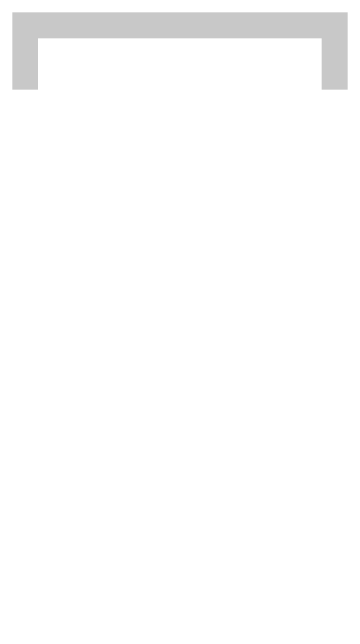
# Model space of a CAD drawing. Extents: x -737978 to 768813, y -372247 to 1140308.
# Drawn here: x 309583 to 312183, y -71755 to -66954 of the extents above; entities that cross this region are included whole.
import ezdxf

# ---------------------------------------------------------------- set-up
doc = ezdxf.new("R2010")
doc.units = 0
doc.header["$LTSCALE"] = 1000
doc.header["$MEASUREMENT"] = 0
doc.layers.add('C-Z-HATCH', color=253, linetype='CONTINUOUS')

msp = doc.modelspace()

# ---------------------------------------------------------------- hatches: boundary and pattern name
at = {"layer": 'C-Z-HATCH', "linetype": 'Continuous'}
h = msp.add_hatch(color=256, dxfattribs=at)
edge = h.paths.add_edge_path()
edge.add_line((309782.5, -67554.5), (309782.5, -67154.5))
edge.add_line((309782.5, -67154.5), (311982.5, -67154.5))
edge.add_line((311982.5, -67154.5), (311982.5, -67554.5))
edge.add_line((311982.5, -67554.5), (312182.5, -67554.5))
edge.add_line((312182.5, -67554.5), (312182.5, -66954.5))
edge.add_line((312182.5, -66954.5), (309582.5, -66954.2))
edge.add_line((309582.5, -66954.2), (309582.5, -67554.2))
edge.add_line((309582.5, -67554.2), (309782.5, -67554.2))
edge.add_line((309782.5, -71154.2), (309782.5, -71554.2))
edge.add_line((309782.5, -71554.2), (311982.5, -71554.2))
edge.add_line((311982.5, -71554.2), (311982.5, -71154.2))
edge.add_line((311982.5, -71154.2), (312182.5, -71154.2))
edge.add_line((312182.5, -71154.2), (312182.5, -71754.2))
edge.add_line((312182.5, -71754.2), (309582.5, -71754.5))
edge.add_line((309582.5, -71754.5), (309582.5, -71154.5))
edge.add_line((309582.5, -71154.5), (309782.5, -71154.5))
h = msp.add_hatch(color=256, dxfattribs=at)
edge = h.paths.add_edge_path()
edge.add_line((309782.5, -67554.5), (309782.5, -67154.5))
edge.add_line((309782.5, -67154.5), (311982.5, -67154.5))
edge.add_line((311982.5, -67154.5), (311982.5, -67554.5))
edge.add_line((311982.5, -67554.5), (312182.5, -67554.5))
edge.add_line((312182.5, -67554.5), (312182.5, -66954.5))
edge.add_line((312182.5, -66954.5), (309582.5, -66954.2))
edge.add_line((309582.5, -66954.2), (309582.5, -67554.2))
edge.add_line((309582.5, -67554.2), (309782.5, -67554.2))
h = msp.add_hatch(color=256, dxfattribs=at)
edge = h.paths.add_edge_path()
edge.add_line((309782.5, -71154.2), (309782.5, -71554.2))
edge.add_line((309782.5, -71554.2), (311982.5, -71554.2))
edge.add_line((311982.5, -71554.2), (311982.5, -71154.2))
edge.add_line((311982.5, -71154.2), (312182.5, -71154.2))
edge.add_line((312182.5, -71154.2), (312182.5, -71754.2))
edge.add_line((312182.5, -71754.2), (309582.5, -71754.5))
edge.add_line((309582.5, -71754.5), (309582.5, -71154.5))
edge.add_line((309582.5, -71154.5), (309782.5, -71154.5))

doc.saveas('drawing.dxf')
